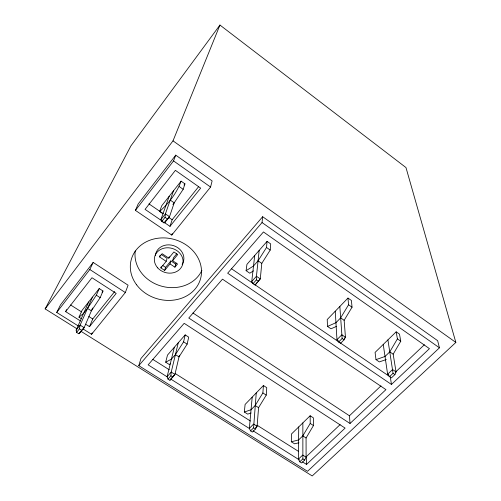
<?xml version="1.0" encoding="UTF-8"?>
<svg xmlns="http://www.w3.org/2000/svg" width="501" height="501" viewBox="0 0 501 501"><rect width="100%" height="100%" fill="white"/><g stroke="black" fill="none" stroke-linecap="round" stroke-linejoin="round"><path stroke-width="0.75" d="M253.5 270.872L249.774 273.208L246.11 270.697L246.93 264.371L267.058 241.382L270.703 243.937L270.208 250.068L261.791 263.376L260.288 278.894L255.115 285.013L253.074 283.622L256.424 279.859L256.437 276.258L259.174 250.387M302.854 422.888L302.873 458.878L299.78 461.816L301.571 462.943L304.671 460.012L306.098 457.181L306.073 437.98L313.469 425.549L313.363 417.84L310.157 415.761L291.501 433.966L291.325 441.776L294.557 443.817L298.934 442.752M251.051 413.012L247.676 414.133L244.331 412.016L245.102 404.451L263.42 385.513L266.745 387.668L266.244 395.114L258.572 407.67L257.107 426.27L255.447 429.019L252.41 432.081L250.556 430.91L253.587 427.848L256.249 392.928M298.728 426.915L298.383 459.192L299.78 461.816M244.331 412.016L251.045 409.749L255.184 405.503L262.875 392.941L263.42 385.513M179.352 355.416L174.93 374.41L169.945 380.303L167.973 379.063L170.897 375.781L171.223 372.074L178.262 342.79M246.11 270.697L253.519 265.975L258.071 260.808L266.513 247.488L267.058 241.382M250.556 430.91L249.348 428.374L252.197 397.118M138.79 365.649L262.042 222.557L262.662 216.72L437.649 340.68L439.446 347.819L307.539 471.316L138.79 365.649L140.944 358.509L262.662 216.72M162.963 213.77L159.625 211.485L161.71 205.805L181.086 181.155L184.957 183.867L183.184 189.309L174.198 202.836L169.52 216.701L164.992 222.381L163.996 222.895L161.81 221.411L165.029 217.353L165.411 213.889L173.49 190.812M253.074 283.622L251.734 281.549L254.721 255.472M92.604 308.021L84.143 327.648L80.16 332.633L78.751 333.729L76.622 332.395L79.452 328.838L80.135 325.13L92.491 297.106M165.681 362.21L171.43 359.142L175.419 354.608L179.007 356.9L187.149 344.137L188.708 337.154L185.188 334.881L167.497 355.084L165.681 362.21L169.213 364.446L170.503 363.776M175.419 354.608L183.585 341.845L185.188 334.881M167.973 379.063L167.115 376.689L174.348 347.256M210.57 187.055L212.13 180.924L175.738 155.147L138.157 203.988L135.414 210.382L171.762 235.075L210.57 187.055L173.546 160.921L175.738 155.147M175.776 264.165L170.904 260.902L170.002 263.908L174.905 267.183L175.776 264.165L176.64 263.119M174.905 267.183L177.529 264.021L172.62 260.727L173.503 257.739L176.734 253.813M161.228 266.676L160.84 267.885L164.647 270.415L165.58 267.384L170.904 260.902M160.84 267.885L166.188 261.353L159.537 256.907L162.136 253.7L168.799 258.165L169.257 256.681M166.188 261.353L167.121 258.366L161.115 254.345M171.762 235.075L172.238 233.585M163.589 222.006L169.977 226.358L172.144 219.751L198.477 186.848M159.537 256.907L160.026 255.422M159.625 211.485C168.793 203.187 176.947 192.854 181.086 181.155M164.992 222.381L165.499 220.91M161.81 221.411L160.896 219.588L169.206 196.267M83.028 328.938L91.577 334.299L125.325 292.54L128.087 285.201L93.167 262.443L60.464 304.94L56.719 312.449L78.425 326.051M76.954 328.788L45.146 308.892L173.014 140.85L219.945 25.05L405.979 167.566L455.854 342.44L312.217 475.95L80.93 331.274M91.577 334.299L92.159 332.889M85.646 324.216L89.516 326.652L92.748 318.974L114.704 291.544M78.964 317.202L83.642 313.3L87.512 308.403L91.382 310.858L100.181 297.663L103.006 291L99.223 288.563L82.045 310.37L78.964 317.202L81.506 318.805M383.246 344.45L387.63 374.247L389.54 376.652L391.387 377.911L394.92 374.573L396.053 371.924L393.166 354.188L400.762 341.219L399.485 334.148L396.172 331.831L375.074 352.422L376.007 359.637L379.338 361.916L386.296 359.511M87.512 308.403L96.336 295.202L99.223 288.563M80.16 332.633L80.767 331.224M76.622 332.395L76.158 330.134L88.696 301.928M56.719 312.449L89.823 269.513L93.167 262.443M80.479 320.966L65.631 311.628L66.62 309.58M45.146 308.892L130.899 145.916L219.945 25.05M255.115 285.013L257.458 282.063M335.25 311.227L336.973 339.697L338.676 341.983L340.599 343.291L344.068 339.797L345.446 337.248L344.149 320.302L352.046 307.201L351.408 300.475L347.976 298.07L327.216 319.538L327.516 326.433L330.967 328.794L336.616 326.339M376.007 359.637L385.012 356.474L389.791 351.852L397.412 338.876L396.172 331.831M291.325 441.776L298.583 439.959L302.798 435.889L310.219 423.451L310.157 415.761M327.516 326.433L335.946 322.707L340.649 317.885L348.564 304.771L347.976 298.07M169.945 380.303L170.816 379.013M135.414 210.382L173.546 160.921M65.631 311.628L91.959 277.736L116.194 293.398L89.516 326.652M184.005 185.069L184.957 183.867M102.047 292.221L103.006 291M160.896 219.588L165.411 213.889L169.52 216.701L163.996 222.895M172.883 204.496L174.198 202.836L170.24 200.099M76.158 330.134L80.135 325.13L84.143 327.648L78.751 333.729M169.977 226.358L200.657 188.113L175.388 170.346L145.065 209.374L162.311 221.135M168.799 258.165L173.891 251.947L177.717 254.527L172.62 260.727M164.647 270.415L170.002 263.908M167.115 376.689L171.223 372.074L174.93 374.41L171.329 378.443M251.734 281.549L256.437 276.258L260.288 278.894L258.873 280.479M249.348 428.374L253.612 424.065L257.107 426.27L255.504 427.879M338.676 341.983L342.145 338.482L339.847 306.474M344.369 338.338L345.446 337.248L341.832 334.774L336.973 339.697L338.175 340.517M389.54 376.652L393.066 373.308L387.912 339.897M340.123 424.61L306.537 456.455L306.549 464.427L302.591 461.935M350.011 423.483L385.945 389.634L222.488 279.163L188.771 318.022L350.011 423.483L349.447 415.774L380.96 385.895M395.427 372.18L424.378 344.738M306.549 464.427L345.108 428.104L184.174 323.32L148.127 364.86L167.265 376.896M391.444 384.449L429.445 348.652L263.451 231.957L227.661 273.202L391.444 384.449L390.323 377.021L231.318 268.617M79.452 328.838L81.582 330.178M170.897 375.781L172.87 377.028M253.587 427.848L255.447 429.019M302.873 458.878L304.671 460.012M299.504 459.893L298.383 459.192L302.723 455.052L306.098 457.181M170.565 378.969L249.78 428.75M253.08 430.822L298.627 459.448M70.553 304.946L81.65 311.96M88.834 316.5L92.748 318.974M152.805 359.386L169.294 369.801M175.237 373.552L250.45 421.04M257.051 425.211L298.615 451.451M255.184 405.503L258.572 407.67M302.798 435.889L306.073 437.98M96.336 295.202L100.181 297.663M183.585 341.845L187.149 344.137M262.875 392.941L266.244 395.114M310.219 423.451L313.469 425.549M89.823 269.513L125.325 292.54M192.941 312.981L349.447 415.774M162.437 265.286L165.58 267.384M388.782 375.036L387.63 374.247L392.571 369.538L396.053 371.924M148.947 203.869L163.126 213.576M168.28 217.108L172.144 219.751M165.029 217.353L167.221 218.849M256.424 279.859L258.472 281.261M342.145 338.482L344.068 339.797M393.066 373.308L394.92 374.573M258.071 260.808L261.791 263.376M340.649 317.885L344.149 320.302M389.791 351.852L393.166 354.188M179.252 186.56L183.184 189.309M266.513 247.488L270.208 250.068M348.564 304.771L352.046 307.201M397.412 338.876L400.762 341.219M262.042 222.557L439.446 347.819M173.014 140.85L455.854 342.44M201.903 270.333A34.982 30.279 15.8 0 1 161.128 286.058A34.982 30.279 15.8 0 1 135.251 250.951M155.373 255.654A14.416 12.481 15.8 0 1 173.647 245.665A14.416 12.481 15.8 0 1 182.132 264.39M136.61 284.825A35.947 30.868 15.6 0 0 198.083 284.743A35.947 30.868 15.6 0 0 163.057 237.894A35.947 30.868 15.6 0 0 136.61 284.825M157.721 267.891A14.516 12.538 15.8 0 0 182.232 265.668A14.516 12.538 15.8 0 0 166.163 247.832A14.516 12.538 15.8 0 0 157.721 267.891"/></g></svg>
